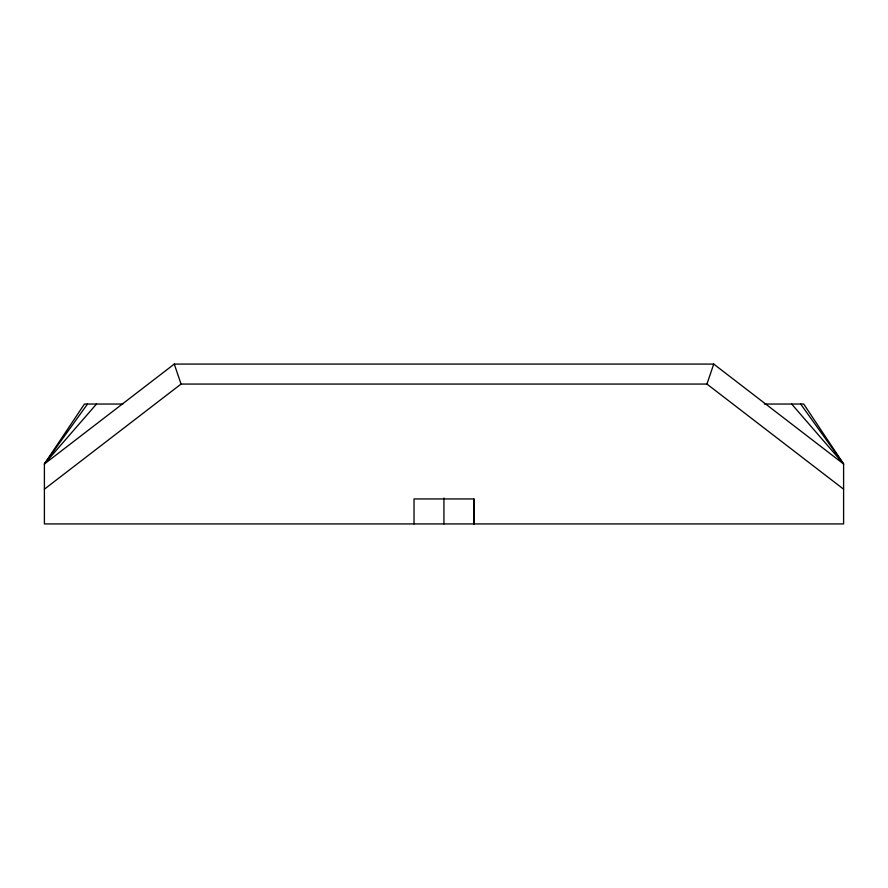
<?xml version="1.0" encoding="UTF-8"?>
<svg xmlns="http://www.w3.org/2000/svg" width="888" height="888" viewBox="0 0 888 888"><rect width="100%" height="100%" fill="white"/><g stroke="black" fill="none" stroke-linecap="round" stroke-linejoin="round"><path stroke-width="1.33" d="M44.4 489.188L181.063 384.06L706.937 384.06L713.73 364.08L843.6 463.98L843.6 523.92L44.4 523.92L44.4 463.98L84.438 404.04L122.722 404.04M713.73 364.08L174.27 364.08L44.4 463.98L87.501 404.04M44.4 463.98L96.481 404.04M764.368 404.04L803.718 404.04L843.6 463.98L791.663 404.04M706.937 384.06L843.6 489.188M800.654 404.04L843.6 463.98M174.27 364.08L181.063 384.06M473.97 523.92L473.97 498.945L414.03 498.945L414.03 523.92M473.826 498.945L473.826 523.92M443.922 498.035L443.922 523.92"/></g></svg>
